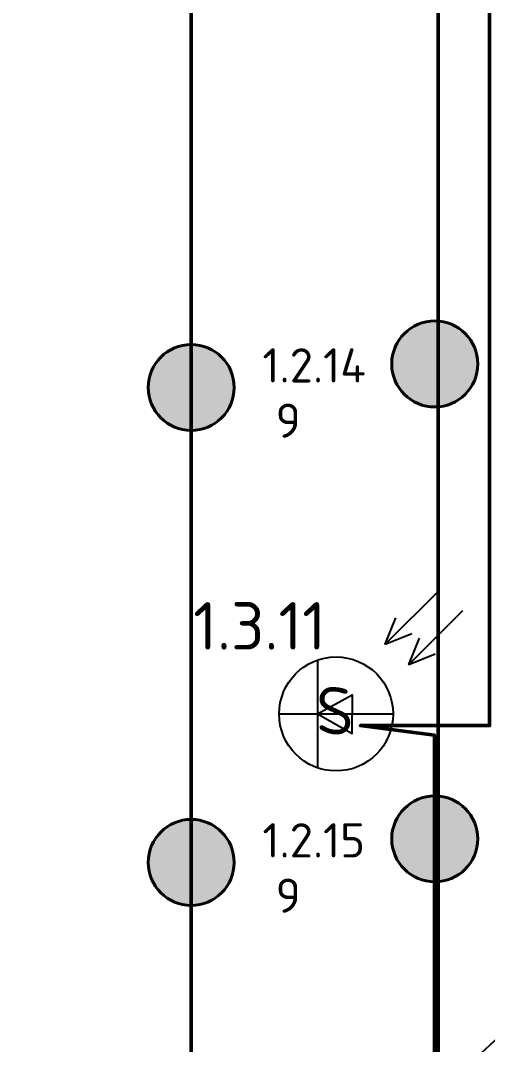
# Model space of a CAD drawing. Header units: millimetres. Extents: x -813692 to 807431, y 0 to 1813163.
# Drawn here: x 1241 to 3699, y 805341 to 810732 of the extents above; entities that cross this region are included whole.
import ezdxf
from ezdxf import colors
from ezdxf.entities.mleader import LeaderData, LeaderLine
from ezdxf.math import Vec2, Vec3

# ---------------------------------------------------------------- set-up
doc = ezdxf.new("R2010")
doc.units = ezdxf.units.MM
for name, color, linetype, lineweight in [('0_Авт.', 10, 'Continuous', 5), ('_Гр.ЩД-0.1С.7.5.I1.2', 6, 'Continuous', 50), ('_Гр.ЩД-0.1С.7.5.I1.3', 6, 'Continuous', 50), ('_освещение_dali', 3, 'Continuous', 50), ('A-ANNO-DIMS', 7, 'Continuous', 9), ('АР_монолит', 252, 'Continuous', 50)]:
    doc.layers.add(name, color=color, linetype=linetype, lineweight=lineweight)
doc.layers.add('DLX_FL0_LUM 1', color=7, linetype='Continuous', lineweight=40, true_color=0x2419e6)
doc.layers.add('DLX_FL0_LUM 12', color=7, linetype='Continuous', lineweight=40, true_color=0xf75408)
doc.layers.add('Вставка', color=252, linetype='Continuous')
doc.styles.add('GOST 2.304', font='GOST Common.ttf')
doc.styles.add('ISOCPEUR', font='isocpeur.ttf')
doc.styles.add('TableTextStyle', font='isocpeur.ttf')
doc.linetypes.add('Truba', pattern='A,3e-05,[4,MSH_7,S=1,R=0,X=0,Y=0],-3.022072', length=3.022102)
doc.linetypes.add('Проводка в лотке', pattern='A,7.5,[130,ltypeshp.shx,S=0.5,R=0,X=0,Y=0],1,[130,ltypeshp.shx,S=1,R=90,X=0,Y=-0.5],1,[130,ltypeshp.shx,S=0.5,R=0,X=0,Y=0],7.5', length=17)
doc.dimstyles.new('М-200', dxfattribs={"dimtxt": 400, "dimasz": 160, "dimexe": 200, "dimexo": 400, "dimgap": 50, "dimtad": 1, "dimdec": 0, "dimzin": 0, "dimdsep": 46, "dimtxsty": 'GOST 2.304', "dimblk": 'ARCHTICK', "dimcen": 180, "dimdle": 200, "dimadec": 0, "dimazin": 0, "dimtfac": 1, "dimtdec": 0, "dimtmove": 1, "dimatfit": 0, "dimfxl": 1, "dimtolj": 1, "dimtzin": 0, "dimarcsym": 0})

# ---------------------------------------------------------------- blocks, each defined once
blk = doc.blocks.new('_ArchTick')
at = {"color": 0, "linetype": 'ByBlock', "const_width": 0.15}
blk.add_lwpolyline([(-0.5, -0.5), (0.5, 0.5)], dxfattribs=at)
blk = doc.blocks.new('*D38')
at = {"layer": 'A-ANNO-DIMS', "color": 0, "lineweight": -2, "transparency": 16777216}
blk.add_arc((-165703.8, -113309.3), 107894.2, 269.999998, 325.999999, dxfattribs=at)
at = {"layer": 'Defpoints', "color": 0, "lineweight": 30, "transparency": 16777216}
for p in [(-165703.8, -113309.3), (-165703.8, -113309.3), (-75741.3, -173989.8), (-131171, -215527.9), (-165703.8, -221903.3)]:
    blk.add_point(p, dxfattribs=at)
at = {"layer": 'A-ANNO-DIMS', "color": 0, "lineweight": -2, "transparency": 16777216, "xscale": 160, "yscale": 160, "zscale": 160}
for p, rotation in [((-76255.4, -173643), 55.99999895826774), ((-165703.8, -221203.5), 179.9999981265246)]:
    blk.add_blockref('_ArchTick', p, dxfattribs=dict(at, rotation=rotation))
at = {"layer": 'A-ANNO-DIMS', "color": 0, "transparency": 16777216, "insert": (-114299.5, -207822), "char_height": 400, "attachment_point": 5, "rotation": 28.5412, "style": 'GOST 2.304'}
blk.add_mtext('\\A1;56,0%%D', dxfattribs=at)
blk = doc.blocks.new('A$C85fa3c5e')
at = {"layer": '0_Авт.', "color": 6, "lineweight": 25, "ltscale": 100}
for points in [[(5.418, 6.505), (2.589, 3.676), (3.15, 5.068)], [(5.418, 6.505), (2.589, 3.676), (3.981, 4.236)], [(6.655, 5.428), (3.827, 2.599), (4.387, 3.991)], [(6.655, 5.428), (3.827, 2.599), (5.218, 3.16)], [(-0.973, 2.838), (-0.98, -2.836)], [(-0.976, 0), (0.849, 1.003), (0.849, -0.01)], [(-3, 0), (3, 0)], [(-0.976, 0), (0.838, -1.023), (0.849, -0.01)]]:
    blk.add_lwpolyline(points, dxfattribs=at)
blk.add_circle((0, 0), 3, dxfattribs=at)
blk = doc.blocks.new('DIC2')
at = {"lineweight": 0, "ltscale": 100, "style": 'TableTextStyle'}
for tag, p, height in [('S', (997.4, 14832.8), 250), ('9', (1796.7, 13063.8, 3), 180), ('9', (514.8, 12939.9, 3), 180), ('9', (1796.7, 10563.8, 3), 180), ('9', (514.8, 10439.9, 3), 180), ('9А', (1796.7, 8063.8, 3), 180), ('9', (514.8, 7939.9, 3), 180), ('S', (1052.1, 7335.3), 250), ('9', (1796.7, 5563.8, 3), 180), ('9', (514.8, 5439.9, 3), 180), ('9', (1796.7, 3063.8, 3), 180), ('9', (514.8, 2939.9, 3), 180), ('9А', (1796.7, 563.8, 3), 180), ('9', (514.8, 439.9, 3), 180), ('S', (1067.7, -124.3), 250), ('9', (1796.7, -1936.2, 3), 180), ('9', (514.8, -2060.1, 3), 180), ('9', (1796.7, -4436.2, 3), 180), ('9', (514.8, -4560.1, 3), 180), ('9А', (1796.7, -6936.2, 3), 180), ('9', (514.8, -7060.1, 3), 180), ('S', (1101.3, -7656.6), 250), ('9', (1796.7, -9436.2, 3), 180), ('9', (514.8, -9560.1, 3), 180), ('9', (1796.7, -11936.2, 3), 180), ('9', (514.8, -12060.1, 3), 180), ('9А', (1796.7, -14436.2, 3), 180), ('9', (514.8, -14560.1, 3), 180), ('S', (1103.8, -15133.9), 250), ('9', (1796.7, -16936.2, 3), 180), ('9', (514.8, -17060.1, 3), 180), ('9', (1796.7, -19436.2, 3), 180), ('9', (514.8, -19560.1, 3), 180), ('9А', (1796.7, -21936.2, 3), 180), ('9', (514.8, -22060.1, 3), 180), ('9', (1796.7, -24436.2, 3), 180), ('9', (514.8, -24560.1, 3), 180)]:
    blk.add_attdef(tag, p, '', height=height, dxfattribs=at)
blk = doc.blocks.new('DIC3')
at = {"lineweight": 0, "ltscale": 100, "style": 'TableTextStyle'}
for tag, p, height in [('S', (-859.6, 7220.1), 250), ('9', (884.9, 3734.7, 3), 180), ('9', (-591.2, 3532.4, 3), 180), ('72', (3071.6, 2855.1, -497), 180), ('75', (6516, 2808.9, -497), 180), ('74', (9675.8, 2728.6, -497), 180), ('48', (2648.8, 2131.9, -497), 180), ('48А', (5100.4, 2002.8, -497), 180), ('48', (7254.2, 1744.8, -497), 180), ('48', (9194.9, 1485.1, -497), 180), ('74', (4104.8, 1183.1, -497), 180), ('9', (-591.6, 1071.4, 3), 180), ('S', (6737.9, 960.6), 250), ('9', (668.4, 711.1, 3), 180), ('75', (8399.8, 684.6, -497), 180), ('72', (6076.8, 318.4, -497), 180), ('S', (-799.5, -285.1), 250), ('72', (7192.2, -195.9, -497), 180), ('72', (5521.5, -409.3, -497), 180), ('73', (3739.3, -716.2, -497), 180), ('48', (8178.1, -786.1, -497), 180), ('48', (5689.2, -996.9, -497), 180), ('9А', (690.3, -1304.7, 3), 180), ('72', (6823.5, -1393.6, -497), 180), ('9', (-591.6, -1428.6, 3), 180), ('75', (5802.7, -1648.7, -497), 180), ('48А', (3929.5, -1838.9, -497), 180), ('45', (4386.6, -2195.3, -497), 180), ('73', (8249.9, -2330.4, -497), 180), ('48', (2857.6, -2568.5, -497), 180), ('48А', (5521.9, -2578.8, -497), 180), ('72', (4287.9, -3005, -497), 180), ('48', (8207.7, -3004.3, -497), 180), ('48', (9363.3, -3302.3, -497), 180), ('72', (4739.1, -3780.8, -497), 180), ('9', (690.3, -3804.7, 3), 180), ('9', (-591.6, -3928.6, 3), 180), ('S', (6850.9, -4044.5), 250), ('74', (4443.2, -4682.1, -497), 180), ('73', (8050.6, -5004.6, -497), 180), ('9', (690.3, -6304.7, 3), 180), ('9', (-591.6, -6428.6, 3), 180)]:
    blk.add_attdef(tag, p, '', height=height, dxfattribs=at)
blk = doc.blocks.new('_Dot')
at = {"color": 0, "linetype": 'ByBlock', "lineweight": -2}
blk.add_line((-0.5, 0), (-1, 0), dxfattribs=at)
at = {"color": 0, "linetype": 'ByBlock', "const_width": 0.5}
blk.add_lwpolyline([(-0.25, 0, 1), (0.25, 0, 1)], format="xyb", close=True, dxfattribs=at)
blk = doc.blocks.new('A$Cab2378fa')
at = {"lineweight": 25, "true_color": 0xfff5f5}
h = blk.add_hatch(color=7, dxfattribs=at)
h.dxf.hatch_style = 1
h.paths.add_polyline_path([(0, 0), (-141.6, -170.3, 0.174923), (3, -222.4, 0.197808), (162.3, -156.8)])
h.paths.add_polyline_path([(-163.2, 157.6), (0, 0), (147.8, 177.8, 0.175398), (3, 230.2, 0.209014)])
at = {"lineweight": 25}
h = blk.add_hatch(color=256, dxfattribs=at)
h.paths.add_polyline_path([(162.3, -156.8, 0.442338), (147.8, 177.8), (0, 0)])
h.paths.add_polyline_path([(-141.6, -170.3), (0, 0), (-163.2, 157.6, 0.430096)])
blk.add_circle((3, 3.9), 226.3)
blk = doc.blocks.new('Оси200')
at = {"layer": 'A-ANNO-DIMS'}
dim = blk.add_angular_dim_2l(base=(-131171, -215527.9), line1=((-165703.8, -113309.3), (-75741.3, -173989.8)), line2=((-165703.8, -113309.3), (-165703.8, -221903.3)), text='56,0%%D', dimstyle='М-200', override={"dimadec": 2, "dimtmove": 2}, dxfattribs=at)
dim.commit()
dim.dimension.update_dxf_attribs({"geometry": '*D38', "text_midpoint": (-114299.5, -207822), "dimtype": 130})
blk = doc.blocks.new('A$C6724712c')
at = {"layer": 'A-ANNO-DIMS', "color": 18, "lineweight": 0, "true_color": 0x000000}
blk.add_blockref('Оси200', (433047.4, 279674.7), dxfattribs=at)

msp = doc.modelspace()

# ---------------------------------------------------------------- block references
at = {"layer": 'Вставка', "linetype": 'Truba', "lineweight": 30, "ltscale": 100}
msp.add_blockref('A$C6724712c', (-266052.4, 717506.5), dxfattribs=at)

# ---------------------------------------------------------------- next in the draw order: linework, layer by layer
at = {"layer": '_Гр.ЩД-0.1С.7.5.I1.2', "ltscale": 100}
msp.add_lwpolyline([(3427.9, 816390.5), (3430, 844560), (2140, 844560), (2140, 844560), (2140, 837130), (2677.6, 837081), (2140, 837060), (2140, 829630), (2709.5, 829581.1), (2140, 829540), (2140, 822180), (2760, 822081.2), (2140, 822050), (2140, 814680), (2773.1, 814581.2), (2140, 814530), (2140, 807150), (2140, 804490), (3440, 804490), (3440, 814750), (3803.8, 814747.3), (6563.4, 814731.6)], dxfattribs=at)
at = {"layer": '_Гр.ЩД-0.1С.7.5.I1.3', "ltscale": 100}
msp.add_lwpolyline([(6563.4, 814731.6), (3710, 814731.6), (3710, 807020), (3030, 807020), (3420, 806970), (3420, 803943.9), (2142.4, 803943.9), (2142.4, 792711.9)], dxfattribs=at)

# ---------------------------------------------------------------- next in the draw order: block references
at = {"layer": '0_Авт.', "color": 3, "linetype": 'Проводка в лотке', "ltscale": 100, "xscale": 100, "yscale": 100, "zscale": 100}
msp.add_blockref('A$C85fa3c5e', (2902.5, 807081.3), dxfattribs=at)
at = {"layer": '_Гр.ЩД-0.1С.7.5.I1.2', "lineweight": 0}
ref = msp.add_blockref('DIC2', (2000, 830886.2), dxfattribs=at)
ref.add_attrib('9', '1.2.14', (2514.8, 808826.1, 3), dxfattribs={"layer": '0', "lineweight": 0, "ltscale": 100, "height": 180, "style": 'TableTextStyle'})
ref.add_attrib('9', '1.2.15', (2514.8, 806326.1, 3), dxfattribs={"layer": '0', "lineweight": 0, "ltscale": 100, "height": 180, "style": 'TableTextStyle'})
at = {"layer": '_Гр.ЩД-0.1С.7.5.I1.3', "lineweight": 0}
ref = msp.add_blockref('DIC3', (3010, 800200), dxfattribs=at)
ref.add_attrib('S', '1.3.11', (2150.4, 807420.1), dxfattribs={"layer": '0', "lineweight": 0, "ltscale": 100, "height": 250, "style": 'TableTextStyle'})
at = {"layer": 'DLX_FL0_LUM 1', "ltscale": 100}
for p in [(2136.8, 808796), (3418.8, 806419.9), (2136.8, 806296)]:
    msp.add_blockref('A$Cab2378fa', p, dxfattribs=at)
at = {"layer": 'DLX_FL0_LUM 12', "ltscale": 100}
msp.add_blockref('A$Cab2378fa', (3418.8, 808919.9), dxfattribs=at)

# ---------------------------------------------------------------- next in the draw order: texts
at = {"layer": '_освещение_dali', "color": 7, "style": 'TableTextStyle'}
for p in [(2584.2, 808534.9, 3), (2584.2, 806034.9, 3)]:
    msp.add_text('9', height=180, dxfattribs=at).set_placement(p)
at = {"layer": 'Defpoints', "color": 254, "true_color": 0xecbcd1, "style": 'TableTextStyle'}
msp.add_text('S', height=250, dxfattribs=at).set_placement((2797.2, 806973.3))

# ---------------------------------------------------------------- next in the draw order: leaders
at = {"layer": '_Гр.ЩД-0.1С.7.5.I1.2'}
ml = msp.add_multileader_mtext('Standard', dxfattribs=at)
ml.set_content('Гр.ЩД-0.1С.7.5.I1.2', color=256, style='ISOCPEUR')
ml.set_leader_properties()
ml.set_arrow_properties(name='DOT')
ml.build(insert=Vec2(0, 0))
ml.multileader.update_dxf_attribs({"has_dogleg": 0, "text_left_attachment_type": 6, "text_right_attachment_type": 6, "arrow_head_size": 100})
ctx = ml.context
ctx.base_point, ctx.char_height, ctx.arrow_head_size, ctx.landing_gap_size, ctx.plane_origin = Vec3(3907.3, 805518.5), 250, 100, 200, Vec3(88681.3, 933791.3)
ctx.left_attachment, ctx.right_attachment = 6, 6
notes = []
notes.append((ctx, [(0, (1, 1, 0), (3899.3, 805518.5), (1, 0), 8, [(1, [(2790, 804490)], 0, [])])]))
ctx.mtext.insert, ctx.mtext.flow_direction = Vec3(4107.3, 805843.5), 5
for ctx, leaders in notes:
    for number, flags, end, landing, length, lines in leaders:
        leader = LeaderData()
        leader.index, (leader.has_last_leader_line, leader.has_dogleg_vector, leader.attachment_direction) = number, flags
        leader.last_leader_point, leader.dogleg_vector, leader.dogleg_length = Vec3(end), Vec3(landing), length
        for number, points, colour, breaks in lines:
            line = LeaderLine()
            line.index, line.vertices, line.color, line.breaks = number, Vec3.list(points), colors.encode_raw_color(colour), breaks
            leader.lines.append(line)
        ctx.leaders.append(leader)

doc.saveas('drawing.dxf')
